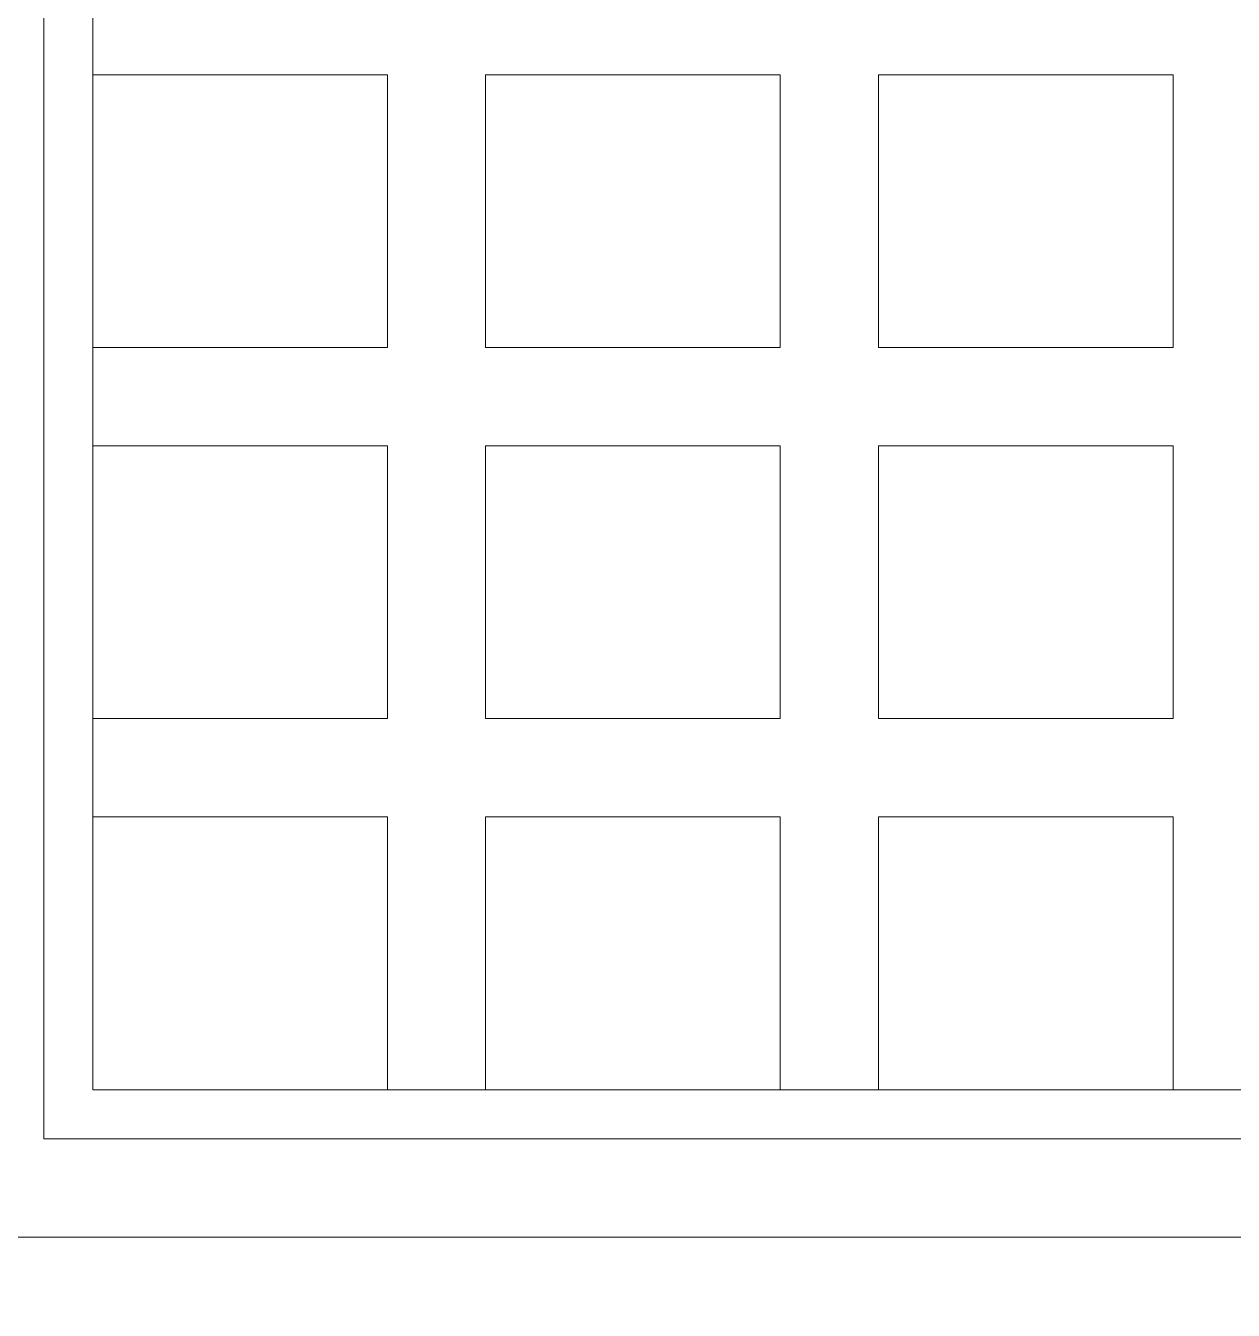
# Model space of a CAD drawing. Header units: millimetres. Extents: x 3554773 to 3850347, y -1853213 to -1653133.
# Drawn here: x 3619310 to 3621797, y -1704151 to -1701506 of the extents above; entities that cross this region are included whole.
import ezdxf

# ---------------------------------------------------------------- set-up
doc = ezdxf.new("R2010")
doc.units = ezdxf.units.MM
doc.header["$MEASUREMENT"] = 0
doc.set_wipeout_variables(frame=1)
doc.linetypes.add('Wipeout_Contour', pattern=[1000, 0, -1000])
doc.layers.add('Structural - Bearing', color=7, linetype='Continuous')
doc.layers.add('Structural - Bearing_Pen_No__3', color=7, linetype='Continuous', lineweight=18, true_color=0xff6600)

msp = doc.modelspace()

# ---------------------------------------------------------------- wipeouts: each hides what was drawn before it
at = {"color": 254, "linetype": 'Wipeout_Contour', "lineweight": 0, "ltscale": 32554641.88997252}
msp.add_wipeout([(3618066.4, -1696720.4), (3618066.4, -1706321.2), (3634378.4, -1706321.2), (3634378.4, -1696720.4), (3633300, -1696720.4), (3633300, -1704000.2), (3619144.9, -1704000.2), (3619144.9, -1696720.4)], dxfattribs=at).dxf.layer = 'Structural - Bearing'

# ---------------------------------------------------------------- next in the draw order: wipeouts: each hides what was drawn before it
at = {"color": 254, "linetype": 'Wipeout_Contour', "lineweight": 0, "ltscale": 16270829.67571614}
msp.add_wipeout([(3619347.1, -1703798), (3619347.1, -1696922.6), (3619144.9, -1696922.6), (3619144.9, -1703798)], dxfattribs=at).dxf.layer = 'Structural - Bearing'
at = {"color": 254, "linetype": 'Wipeout_Contour', "lineweight": 0, "ltscale": 16272648.05194834}
msp.add_wipeout([(3620257.1, -1701607.3), (3620257.1, -1702169), (3620863.7, -1702169), (3620863.7, -1701607.3)], dxfattribs=at).dxf.layer = 'Structural - Bearing'
at = {"color": 254, "linetype": 'Wipeout_Contour', "lineweight": 0, "ltscale": 16273372.33015276}
msp.add_wipeout([(3621672.6, -1701607.3), (3621065.9, -1701607.3), (3621065.9, -1702169), (3621672.6, -1702169)], dxfattribs=at).dxf.layer = 'Structural - Bearing'
at = {"color": 254, "linetype": 'Wipeout_Contour', "lineweight": 0, "ltscale": 16272968.93598596}
msp.add_wipeout([(3620257.1, -1702371.2), (3620257.1, -1702932.9), (3620863.7, -1702932.9), (3620863.7, -1702371.2)], dxfattribs=at).dxf.layer = 'Structural - Bearing'
at = {"color": 254, "linetype": 'Wipeout_Contour', "lineweight": 0, "ltscale": 16273693.19990909}
msp.add_wipeout([(3621065.9, -1702371.2), (3621065.9, -1702932.9), (3621672.6, -1702932.9), (3621672.6, -1702371.2)], dxfattribs=at).dxf.layer = 'Structural - Bearing'

# ---------------------------------------------------------------- next in the draw order: linework, layer by layer
at = {"layer": 'Structural - Bearing_Pen_No__3', "linetype": 'Continuous'}
for p, q in [((3620257.1, -1702169), (3620257.1, -1701607.3)), ((3620257.1, -1701607.3), (3620863.7, -1701607.3)), ((3620863.7, -1701607.3), (3620863.7, -1702169)), ((3621065.9, -1702169), (3621065.9, -1701607.3)), ((3621065.9, -1701607.3), (3621672.6, -1701607.3)), ((3621672.6, -1701607.3), (3621672.6, -1702169)), ((3620257.1, -1702169), (3620863.7, -1702169)), ((3621065.9, -1702169), (3621672.6, -1702169)), ((3620257.1, -1702932.9), (3620257.1, -1702371.2)), ((3620257.1, -1702371.2), (3620863.7, -1702371.2)), ((3620863.7, -1702371.2), (3620863.7, -1702932.9)), ((3621065.9, -1702932.9), (3621065.9, -1702371.2)), ((3621065.9, -1702371.2), (3621672.6, -1702371.2)), ((3621672.6, -1702371.2), (3621672.6, -1702932.9)), ((3620257.1, -1702932.9), (3620863.7, -1702932.9)), ((3621065.9, -1702932.9), (3621672.6, -1702932.9))]:
    msp.add_line(p, q, dxfattribs=at)

# ---------------------------------------------------------------- next in the draw order: wipeouts: each hides what was drawn before it
at = {"color": 254, "linetype": 'Wipeout_Contour', "lineweight": 0, "ltscale": 16270965.46358069}
msp.add_wipeout([(3619448.2, -1697023.8), (3619347.1, -1697023.8), (3619347.1, -1703696.9), (3619448.2, -1703696.9)], dxfattribs=at).dxf.layer = 'Structural - Bearing'
at = {"color": 254, "linetype": 'Wipeout_Contour', "lineweight": 0, "ltscale": 24417822.67983824}
msp.add_wipeout([(3619144.9, -1703798), (3619144.9, -1704000.2), (3633300, -1704000.2), (3633300, -1703798), (3633097.7, -1703798), (3619347.1, -1703798)], dxfattribs=at).dxf.layer = 'Structural - Bearing'

# ---------------------------------------------------------------- next in the draw order: linework, layer by layer
at = {"layer": 'Structural - Bearing_Pen_No__3', "linetype": 'Continuous'}
msp.add_line((3619144.9, -1704000.2), (3633300, -1704000.2), dxfattribs=at)

# ---------------------------------------------------------------- next in the draw order: wipeouts: each hides what was drawn before it
at = {"color": 254, "linetype": 'Wipeout_Contour', "lineweight": 0, "ltscale": 16271923.78083719}
msp.add_wipeout([(3619448.2, -1702169), (3620054.9, -1702169), (3620054.9, -1701607.3), (3619448.2, -1701607.3)], dxfattribs=at).dxf.layer = 'Structural - Bearing'
at = {"color": 254, "linetype": 'Wipeout_Contour', "lineweight": 0, "ltscale": 16272244.67915723}
msp.add_wipeout([(3619448.2, -1702371.2), (3619448.2, -1702932.9), (3620054.9, -1702932.9), (3620054.9, -1702371.2)], dxfattribs=at).dxf.layer = 'Structural - Bearing'
at = {"color": 254, "linetype": 'Wipeout_Contour', "lineweight": 0, "ltscale": 24417737.73181707}
msp.add_wipeout([(3619347.1, -1703798), (3633097.7, -1703798), (3633097.7, -1703696.9), (3632996.6, -1703696.9), (3619448.2, -1703696.9), (3619347.1, -1703696.9)], dxfattribs=at).dxf.layer = 'Structural - Bearing'

# ---------------------------------------------------------------- next in the draw order: linework, layer by layer
at = {"layer": 'Structural - Bearing_Pen_No__3', "linetype": 'Continuous'}
for p, q in [((3619347.1, -1703798), (3619347.1, -1696922.6)), ((3619448.2, -1701405.1), (3619448.2, -1701607.3)), ((3619448.2, -1701607.3), (3620054.9, -1701607.3)), ((3619448.2, -1701607.3), (3619448.2, -1702169)), ((3620054.9, -1701607.3), (3620054.9, -1702169)), ((3620054.9, -1702169), (3619448.2, -1702169)), ((3619448.2, -1702169), (3619448.2, -1702371.2)), ((3619448.2, -1702371.2), (3620054.9, -1702371.2)), ((3619448.2, -1702371.2), (3619448.2, -1702932.9)), ((3620054.9, -1702371.2), (3620054.9, -1702932.9)), ((3620054.9, -1702932.9), (3619448.2, -1702932.9)), ((3633097.7, -1703798), (3619347.1, -1703798))]:
    msp.add_line(p, q, dxfattribs=at)

# ---------------------------------------------------------------- next in the draw order: wipeouts: each hides what was drawn before it
at = {"color": 254, "linetype": 'Wipeout_Contour', "lineweight": 0, "ltscale": 16272565.6062729}
msp.add_wipeout([(3619448.2, -1703696.9), (3620054.9, -1703696.9), (3620054.9, -1703135.1), (3619448.2, -1703135.1)], dxfattribs=at).dxf.layer = 'Structural - Bearing'
at = {"color": 254, "linetype": 'Wipeout_Contour', "lineweight": 0, "ltscale": 16273289.84881849}
msp.add_wipeout([(3620257.1, -1703135.1), (3620257.1, -1703696.9), (3620863.7, -1703696.9), (3620863.7, -1703135.1)], dxfattribs=at).dxf.layer = 'Structural - Bearing'
at = {"color": 254, "linetype": 'Wipeout_Contour', "lineweight": 0, "ltscale": 16274014.09845961}
msp.add_wipeout([(3621065.9, -1703135.1), (3621065.9, -1703696.9), (3621672.6, -1703696.9), (3621672.6, -1703135.1)], dxfattribs=at).dxf.layer = 'Structural - Bearing'

# ---------------------------------------------------------------- next in the draw order: linework, layer by layer
at = {"layer": 'Structural - Bearing_Pen_No__3', "linetype": 'Continuous'}
for p, q in [((3619448.2, -1702932.9), (3619448.2, -1703135.1)), ((3619448.2, -1703135.1), (3620054.9, -1703135.1)), ((3619448.2, -1703135.1), (3619448.2, -1703696.9)), ((3620054.9, -1703135.1), (3620054.9, -1703696.9)), ((3620257.1, -1703696.9), (3620257.1, -1703135.1)), ((3620257.1, -1703135.1), (3620863.7, -1703135.1)), ((3620863.7, -1703135.1), (3620863.7, -1703696.9)), ((3621065.9, -1703696.9), (3621065.9, -1703135.1)), ((3621065.9, -1703135.1), (3621672.6, -1703135.1)), ((3621672.6, -1703135.1), (3621672.6, -1703696.9)), ((3619448.2, -1703696.9), (3620054.9, -1703696.9)), ((3620054.9, -1703696.9), (3620257.1, -1703696.9)), ((3620257.1, -1703696.9), (3620863.7, -1703696.9)), ((3620863.7, -1703696.9), (3621065.9, -1703696.9)), ((3621065.9, -1703696.9), (3621672.6, -1703696.9)), ((3621672.6, -1703696.9), (3621874.8, -1703696.9))]:
    msp.add_line(p, q, dxfattribs=at)

doc.saveas('drawing.dxf')
